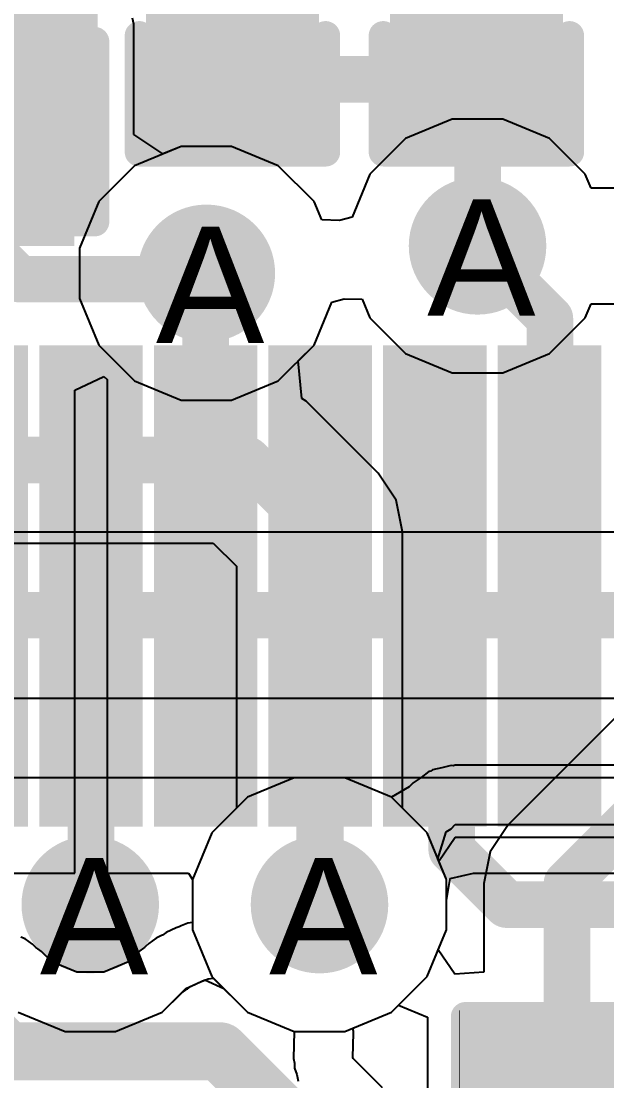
# Model space of a CAD drawing. Header units: inches. Extents: x 0 to 5271, y 0 to 5417.
# Drawn here: x 40.98 to 43.534, y 77.266 to 81.892 of the extents above; entities that cross this region are included whole.
import ezdxf

# ---------------------------------------------------------------- set-up
doc = ezdxf.new("R2010")
doc.units = ezdxf.units.IN
for name, color, linetype in [('Bottom Layer', 5, 'Continuous'), ('Bottom Overlay', 54, 'Continuous'), ('Bottom Paste', 16, 'Continuous'), ('Bottom Solder', 6, 'Continuous'), ('Drill Drawing', 1, 'Continuous'), ('L2_GND1', 16, 'Continuous'), ('L3_SIG1', 76, 'Continuous'), ('L4_PWR', 90, 'Continuous'), ('L5_GND2', 156, 'Continuous'), ('L6_SIG2', 130, 'Continuous'), ('L7_GND3', 216, 'Continuous'), ('Top Layer', 1, 'Continuous'), ('Top Overlay', 2, 'Continuous'), ('Top Paste', 8, 'Continuous'), ('Top Solder', 216, 'Continuous'), ('Via Holes', 16, 'Continuous')]:
    doc.layers.add(name, color=color, linetype=linetype)
doc.styles.add('Arial', font='', dxfattribs={"height": 0.2})
doc.styles.get('Arial').set_extended_font_data('Arial')

# ---------------------------------------------------------------- blocks, each defined once
blk = doc.blocks.new('C___0603_B_13')
at = {"layer": 'Bottom Layer'}
for points in [[(-1.143, -0.4445), (-1.143, 0.4445), (-0.381, 0.4445), (-0.381, -0.4445)], [(0.381, -0.4445), (0.381, 0.4445), (1.143, 0.4445), (1.143, -0.4445)]]:
    blk.add_hatch(color=5, dxfattribs=at).paths.add_polyline_path(points)
at = {"layer": 'Bottom Paste'}
for points in [[(-1.143, -0.4445), (-1.143, 0.4445), (-0.381, 0.4445), (-0.381, -0.4445)], [(0.381, -0.4445), (0.381, 0.4445), (1.143, 0.4445), (1.143, -0.4445)]]:
    blk.add_hatch(color=16, dxfattribs=at).paths.add_polyline_path(points)
at = {"layer": 'Bottom Solder'}
for points in [[(-1.203, -0.5045), (-1.203, 0.5045), (-0.321, 0.5045), (-0.321, -0.5045)], [(0.321, -0.5045), (0.321, 0.5045), (1.203, 0.5045), (1.203, -0.5045)]]:
    blk.add_hatch(color=6, dxfattribs=at).paths.add_polyline_path(points)
at = {"layer": 'Bottom Overlay'}
for points in [[(-1.2446, -0.5334, 0.127, 0.127, 0), (-1.2446, 0.5334, 0.127, 0.127, 0)], [(-0.4572, 0.5334, 0.127, 0.127, 0), (-1.2446, 0.5334, 0.127, 0.127, 0)], [(1.2446, 0.5334, 0.127, 0.127, 0), (0.4572, 0.5334, 0.127, 0.127, 0)], [(1.2446, -0.5334, 0.127, 0.127, 0), (1.2446, 0.5334, 0.127, 0.127, 0)], [(-0.4572, -0.5334, 0.127, 0.127, 0), (-1.2446, -0.5334, 0.127, 0.127, 0)], [(1.2446, -0.5334, 0.127, 0.127, 0), (0.4572, -0.5334, 0.127, 0.127, 0)]]:
    blk.add_lwpolyline(points, format="xyseb", dxfattribs=at)
for points in [[(-1.2764, 0.5334, 0.0635, 0.0635, 1), (-1.2128, 0.5334, 0.0635, 0.0635, 1)], [(-1.2764, 0.5334, 0.0635, 0.0635, 1), (-1.2128, 0.5334, 0.0635, 0.0635, 1)], [(-0.4889, 0.5334, 0.0635, 0.0635, 1), (-0.4254, 0.5334, 0.0635, 0.0635, 1)], [(0.4254, 0.5334, 0.0635, 0.0635, 1), (0.4889, 0.5334, 0.0635, 0.0635, 1)], [(1.2128, 0.5334, 0.0635, 0.0635, 1), (1.2764, 0.5334, 0.0635, 0.0635, 1)], [(1.2128, 0.5334, 0.0635, 0.0635, 1), (1.2764, 0.5334, 0.0635, 0.0635, 1)], [(-1.2764, -0.5334, 0.0635, 0.0635, 1), (-1.2128, -0.5334, 0.0635, 0.0635, 1)], [(-1.2764, -0.5334, 0.0635, 0.0635, 1), (-1.2128, -0.5334, 0.0635, 0.0635, 1)], [(-0.4889, -0.5334, 0.0635, 0.0635, 1), (-0.4254, -0.5334, 0.0635, 0.0635, 1)], [(0.4254, -0.5334, 0.0635, 0.0635, 1), (0.4889, -0.5334, 0.0635, 0.0635, 1)], [(1.2128, -0.5334, 0.0635, 0.0635, 1), (1.2764, -0.5334, 0.0635, 0.0635, 1)], [(1.2128, -0.5334, 0.0635, 0.0635, 1), (1.2764, -0.5334, 0.0635, 0.0635, 1)]]:
    blk.add_lwpolyline(points, format="xyseb", close=True, dxfattribs=at)
blk = doc.blocks.new('AS0B826_S78B_7H_23')
at = {"layer": 'Top Layer'}
for points in [[(-32.9253, 26.381), (-32.5753, 26.381), (-32.5753, 24.381), (-32.9253, 24.381)], [(-32.4252, 26.381), (-32.0752, 26.381), (-32.0752, 24.381), (-32.4252, 24.381)], [(-31.9253, 26.381), (-31.5753, 26.381), (-31.5753, 24.381), (-31.9253, 24.381)], [(-31.4252, 26.381), (-31.0752, 26.381), (-31.0752, 24.381), (-31.4252, 24.381)], [(-30.9253, 26.381), (-30.5753, 26.381), (-30.5753, 24.381), (-30.9253, 24.381)]]:
    blk.add_hatch(color=1, dxfattribs=at).paths.add_polyline_path(points)
at = {"layer": 'Top Paste'}
for points in [[(-32.9253, 26.381), (-32.5753, 26.381), (-32.5753, 24.381), (-32.9253, 24.381)], [(-32.4252, 26.381), (-32.0752, 26.381), (-32.0752, 24.381), (-32.4252, 24.381)], [(-31.9253, 26.381), (-31.5753, 26.381), (-31.5753, 24.381), (-31.9253, 24.381)], [(-31.4252, 26.381), (-31.0752, 26.381), (-31.0752, 24.381), (-31.4252, 24.381)], [(-30.9253, 26.381), (-30.5753, 26.381), (-30.5753, 24.381), (-30.9253, 24.381)]]:
    blk.add_hatch(color=8, dxfattribs=at).paths.add_polyline_path(points)
at = {"layer": 'Top Solder'}
for points in [[(-33.476, 26.4318), (-33.0244, 26.4318), (-33.0244, 24.3302), (-33.476, 24.3302)], [(-32.9761, 26.4318), (-32.5245, 26.4318), (-32.5245, 24.3302), (-32.9761, 24.3302)], [(-32.476, 26.4318), (-32.0244, 26.4318), (-32.0244, 24.3302), (-32.476, 24.3302)], [(-31.9761, 26.4318), (-31.5245, 26.4318), (-31.5245, 24.3302), (-31.9761, 24.3302)], [(-31.476, 26.4318), (-31.0244, 26.4318), (-31.0244, 24.3302), (-31.476, 24.3302)], [(-30.9761, 26.4318), (-30.5245, 26.4318), (-30.5245, 24.3302), (-30.9761, 24.3302)]]:
    blk.add_hatch(color=216, dxfattribs=at).paths.add_polyline_path(points)
blk = doc.blocks.new('C___0603_82')
at = {"layer": 'Top Layer'}
for points in [[(-0.381, 0.4445), (-0.381, -0.4445), (-1.143, -0.4445), (-1.143, 0.4445)], [(1.143, 0.4445), (1.143, -0.4445), (0.381, -0.4445), (0.381, 0.4445)]]:
    blk.add_hatch(color=1, dxfattribs=at).paths.add_polyline_path(points)
at = {"layer": 'Top Paste'}
for points in [[(-0.381, 0.4445), (-0.381, -0.4445), (-1.143, -0.4445), (-1.143, 0.4445)], [(1.143, 0.4445), (1.143, -0.4445), (0.381, -0.4445), (0.381, 0.4445)]]:
    blk.add_hatch(color=8, dxfattribs=at).paths.add_polyline_path(points)
at = {"layer": 'Top Solder'}
for points in [[(-0.321, 0.5045), (-0.321, -0.5045), (-1.203, -0.5045), (-1.203, 0.5045)], [(1.203, 0.5045), (1.203, -0.5045), (0.321, -0.5045), (0.321, 0.5045)]]:
    blk.add_hatch(color=216, dxfattribs=at).paths.add_polyline_path(points)
at = {"layer": 'Top Overlay'}
for points in [[(-1.2446, -0.5334, 0.127, 0.127, 0), (-1.2446, 0.5334, 0.127, 0.127, 0)], [(-0.4572, 0.5334, 0.127, 0.127, 0), (-1.2446, 0.5334, 0.127, 0.127, 0)], [(1.2446, 0.5334, 0.127, 0.127, 0), (0.4572, 0.5334, 0.127, 0.127, 0)], [(1.2446, -0.5334, 0.127, 0.127, 0), (1.2446, 0.5334, 0.127, 0.127, 0)], [(-0.4572, -0.5334, 0.127, 0.127, 0), (-1.2446, -0.5334, 0.127, 0.127, 0)], [(1.2446, -0.5334, 0.127, 0.127, 0), (0.4572, -0.5334, 0.127, 0.127, 0)]]:
    blk.add_lwpolyline(points, format="xyseb", dxfattribs=at)
for points in [[(-1.2764, 0.5334, 0.0635, 0.0635, 1), (-1.2129, 0.5334, 0.0635, 0.0635, 1)], [(-1.2764, 0.5334, 0.0635, 0.0635, 1), (-1.2129, 0.5334, 0.0635, 0.0635, 1)], [(-0.489, 0.5334, 0.0635, 0.0635, 1), (-0.4255, 0.5334, 0.0635, 0.0635, 1)], [(0.4254, 0.5334, 0.0635, 0.0635, 1), (0.4889, 0.5334, 0.0635, 0.0635, 1)], [(1.2128, 0.5334, 0.0635, 0.0635, 1), (1.2763, 0.5334, 0.0635, 0.0635, 1)], [(1.2128, 0.5334, 0.0635, 0.0635, 1), (1.2763, 0.5334, 0.0635, 0.0635, 1)], [(-1.2764, -0.5334, 0.0635, 0.0635, 1), (-1.2129, -0.5334, 0.0635, 0.0635, 1)], [(-1.2764, -0.5334, 0.0635, 0.0635, 1), (-1.2129, -0.5334, 0.0635, 0.0635, 1)], [(-0.489, -0.5334, 0.0635, 0.0635, 1), (-0.4255, -0.5334, 0.0635, 0.0635, 1)], [(0.4254, -0.5334, 0.0635, 0.0635, 1), (0.4889, -0.5334, 0.0635, 0.0635, 1)], [(1.2128, -0.5334, 0.0635, 0.0635, 1), (1.2763, -0.5334, 0.0635, 0.0635, 1)], [(1.2128, -0.5334, 0.0635, 0.0635, 1), (1.2763, -0.5334, 0.0635, 0.0635, 1)]]:
    blk.add_lwpolyline(points, format="xyseb", close=True, dxfattribs=at)
blk = doc.blocks.new('R___0402_B_389')
at = {"layer": 'Bottom Layer'}
for points in [[(-0.2413, 0.3175), (-0.2413, -0.3175), (-0.6985, -0.3175), (-0.6985, 0.3175)], [(0.6985, 0.3175), (0.6985, -0.3175), (0.2413, -0.3175), (0.2413, 0.3175)]]:
    blk.add_hatch(color=5, dxfattribs=at).paths.add_polyline_path(points)
at = {"layer": 'Bottom Paste'}
for points in [[(-0.2413, 0.3175), (-0.2413, -0.3175), (-0.6985, -0.3175), (-0.6985, 0.3175)], [(0.6985, 0.3175), (0.6985, -0.3175), (0.2413, -0.3175), (0.2413, 0.3175)]]:
    blk.add_hatch(color=16, dxfattribs=at).paths.add_polyline_path(points)
at = {"layer": 'Bottom Solder'}
for points in [[(-0.1863, 0.3725), (-0.1863, -0.3725), (-0.7535, -0.3725), (-0.7535, 0.3725)], [(0.7535, 0.3725), (0.7535, -0.3725), (0.1863, -0.3725), (0.1863, 0.3725)]]:
    blk.add_hatch(color=6, dxfattribs=at).paths.add_polyline_path(points)
at = {"layer": 'Bottom Overlay'}
for points in [[(-0.7874, 0.4064, 0.127, 0.127, 0), (-0.7874, -0.4064, 0.127, 0.127, 0)], [(-0.7874, 0.4064, 0.127, 0.127, 0), (0.7874, 0.4064, 0.127, 0.127, 0)], [(0.7874, 0.4064, 0.127, 0.127, 0), (0.7874, -0.4064, 0.127, 0.127, 0)], [(-0.8128, 0.4318, 0.00323, 0.00323, 0), (0.8128, 0.4318, 0.00323, 0.00323, 0)], [(-0.7874, -0.4064, 0.127, 0.127, 0), (0.7874, -0.4064, 0.127, 0.127, 0)]]:
    blk.add_lwpolyline(points, format="xyseb", dxfattribs=at)
for points in [[(-0.8191, 0.4064, 0.0635, 0.0635, 1), (-0.7556, 0.4064, 0.0635, 0.0635, 1)], [(-0.8191, 0.4064, 0.0635, 0.0635, 1), (-0.7556, 0.4064, 0.0635, 0.0635, 1)], [(0.7557, 0.4064, 0.0635, 0.0635, 1), (0.8192, 0.4064, 0.0635, 0.0635, 1)], [(0.7557, 0.4064, 0.0635, 0.0635, 1), (0.8192, 0.4064, 0.0635, 0.0635, 1)], [(-0.8136, 0.4318, 0.00161, 0.00161, 1), (-0.812, 0.4318, 0.00161, 0.00161, 1)], [(0.812, 0.4318, 0.00161, 0.00161, 1), (0.8136, 0.4318, 0.00161, 0.00161, 1)], [(-0.8191, -0.4064, 0.0635, 0.0635, 1), (-0.7556, -0.4064, 0.0635, 0.0635, 1)], [(-0.8191, -0.4064, 0.0635, 0.0635, 1), (-0.7556, -0.4064, 0.0635, 0.0635, 1)], [(0.7557, -0.4064, 0.0635, 0.0635, 1), (0.8192, -0.4064, 0.0635, 0.0635, 1)], [(0.7557, -0.4064, 0.0635, 0.0635, 1), (0.8192, -0.4064, 0.0635, 0.0635, 1)]]:
    blk.add_lwpolyline(points, format="xyseb", close=True, dxfattribs=at)
blk = doc.blocks.new('C___0402_B_402')
at = {"layer": 'Bottom Layer'}
for points in [[(-0.2413, 0.3175), (-0.2413, -0.3175), (-0.6985, -0.3175), (-0.6985, 0.3175)], [(0.6985, 0.3175), (0.6985, -0.3175), (0.2413, -0.3175), (0.2413, 0.3175)]]:
    blk.add_hatch(color=5, dxfattribs=at).paths.add_polyline_path(points)
at = {"layer": 'Bottom Paste'}
for points in [[(-0.2413, 0.3175), (-0.2413, -0.3175), (-0.6985, -0.3175), (-0.6985, 0.3175)], [(0.6985, 0.3175), (0.6985, -0.3175), (0.2413, -0.3175), (0.2413, 0.3175)]]:
    blk.add_hatch(color=16, dxfattribs=at).paths.add_polyline_path(points)
at = {"layer": 'Bottom Solder'}
for points in [[(-0.1813, 0.3775), (-0.1813, -0.3775), (-0.7585, -0.3775), (-0.7585, 0.3775)], [(0.7585, 0.3775), (0.7585, -0.3775), (0.1813, -0.3775), (0.1813, 0.3775)]]:
    blk.add_hatch(color=6, dxfattribs=at).paths.add_polyline_path(points)
at = {"layer": 'Bottom Overlay'}
for points in [[(-0.7874, -0.4064, 0.127, 0.127, 0), (-0.7874, 0.4064, 0.127, 0.127, 0)], [(-0.2794, 0.4064, 0.127, 0.127, 0), (-0.7874, 0.4064, 0.127, 0.127, 0)], [(0.7874, 0.4064, 0.127, 0.127, 0), (0.2794, 0.4064, 0.127, 0.127, 0)], [(0.7874, -0.4064, 0.127, 0.127, 0), (0.7874, 0.4064, 0.127, 0.127, 0)], [(-0.2794, -0.4064, 0.127, 0.127, 0), (-0.7874, -0.4064, 0.127, 0.127, 0)], [(0.7874, -0.4064, 0.127, 0.127, 0), (0.2794, -0.4064, 0.127, 0.127, 0)]]:
    blk.add_lwpolyline(points, format="xyseb", dxfattribs=at)
for points in [[(-0.8191, 0.4064, 0.0635, 0.0635, 1), (-0.7556, 0.4064, 0.0635, 0.0635, 1)], [(-0.8191, 0.4064, 0.0635, 0.0635, 1), (-0.7556, 0.4064, 0.0635, 0.0635, 1)], [(-0.3111, 0.4064, 0.0635, 0.0635, 1), (-0.2476, 0.4064, 0.0635, 0.0635, 1)], [(0.2477, 0.4064, 0.0635, 0.0635, 1), (0.3112, 0.4064, 0.0635, 0.0635, 1)], [(0.7557, 0.4064, 0.0635, 0.0635, 1), (0.8192, 0.4064, 0.0635, 0.0635, 1)], [(0.7557, 0.4064, 0.0635, 0.0635, 1), (0.8192, 0.4064, 0.0635, 0.0635, 1)], [(-0.8191, -0.4064, 0.0635, 0.0635, 1), (-0.7556, -0.4064, 0.0635, 0.0635, 1)], [(-0.8191, -0.4064, 0.0635, 0.0635, 1), (-0.7556, -0.4064, 0.0635, 0.0635, 1)], [(-0.3111, -0.4064, 0.0635, 0.0635, 1), (-0.2476, -0.4064, 0.0635, 0.0635, 1)], [(0.2477, -0.4064, 0.0635, 0.0635, 1), (0.3112, -0.4064, 0.0635, 0.0635, 1)], [(0.7557, -0.4064, 0.0635, 0.0635, 1), (0.8192, -0.4064, 0.0635, 0.0635, 1)], [(0.7557, -0.4064, 0.0635, 0.0635, 1), (0.8192, -0.4064, 0.0635, 0.0635, 1)]]:
    blk.add_lwpolyline(points, format="xyseb", close=True, dxfattribs=at)
blk = doc.blocks.new('C___0402_B_403')
at = {"layer": 'Bottom Layer'}
for points in [[(-0.2413, 0.3175), (-0.2413, -0.3175), (-0.6985, -0.3175), (-0.6985, 0.3175)], [(0.6985, 0.3175), (0.6985, -0.3175), (0.2413, -0.3175), (0.2413, 0.3175)]]:
    blk.add_hatch(color=5, dxfattribs=at).paths.add_polyline_path(points)
at = {"layer": 'Bottom Paste'}
for points in [[(-0.2413, 0.3175), (-0.2413, -0.3175), (-0.6985, -0.3175), (-0.6985, 0.3175)], [(0.6985, 0.3175), (0.6985, -0.3175), (0.2413, -0.3175), (0.2413, 0.3175)]]:
    blk.add_hatch(color=16, dxfattribs=at).paths.add_polyline_path(points)
at = {"layer": 'Bottom Solder'}
for points in [[(-0.1813, 0.3775), (-0.1813, -0.3775), (-0.7585, -0.3775), (-0.7585, 0.3775)], [(0.7585, 0.3775), (0.7585, -0.3775), (0.1813, -0.3775), (0.1813, 0.3775)]]:
    blk.add_hatch(color=6, dxfattribs=at).paths.add_polyline_path(points)
at = {"layer": 'Bottom Overlay'}
for points in [[(-0.7874, -0.4064, 0.127, 0.127, 0), (-0.7874, 0.4064, 0.127, 0.127, 0)], [(-0.2794, 0.4064, 0.127, 0.127, 0), (-0.7874, 0.4064, 0.127, 0.127, 0)], [(0.7874, 0.4064, 0.127, 0.127, 0), (0.2794, 0.4064, 0.127, 0.127, 0)], [(0.7874, -0.4064, 0.127, 0.127, 0), (0.7874, 0.4064, 0.127, 0.127, 0)], [(-0.2794, -0.4064, 0.127, 0.127, 0), (-0.7874, -0.4064, 0.127, 0.127, 0)], [(0.7874, -0.4064, 0.127, 0.127, 0), (0.2794, -0.4064, 0.127, 0.127, 0)]]:
    blk.add_lwpolyline(points, format="xyseb", dxfattribs=at)
for points in [[(-0.8191, 0.4064, 0.0635, 0.0635, 1), (-0.7556, 0.4064, 0.0635, 0.0635, 1)], [(-0.8191, 0.4064, 0.0635, 0.0635, 1), (-0.7556, 0.4064, 0.0635, 0.0635, 1)], [(-0.3111, 0.4064, 0.0635, 0.0635, 1), (-0.2477, 0.4064, 0.0635, 0.0635, 1)], [(0.2477, 0.4064, 0.0635, 0.0635, 1), (0.3111, 0.4064, 0.0635, 0.0635, 1)], [(0.7556, 0.4064, 0.0635, 0.0635, 1), (0.8191, 0.4064, 0.0635, 0.0635, 1)], [(0.7556, 0.4064, 0.0635, 0.0635, 1), (0.8191, 0.4064, 0.0635, 0.0635, 1)], [(-0.8191, -0.4064, 0.0635, 0.0635, 1), (-0.7556, -0.4064, 0.0635, 0.0635, 1)], [(-0.8191, -0.4064, 0.0635, 0.0635, 1), (-0.7556, -0.4064, 0.0635, 0.0635, 1)], [(-0.3111, -0.4064, 0.0635, 0.0635, 1), (-0.2477, -0.4064, 0.0635, 0.0635, 1)], [(0.2477, -0.4064, 0.0635, 0.0635, 1), (0.3111, -0.4064, 0.0635, 0.0635, 1)], [(0.7556, -0.4064, 0.0635, 0.0635, 1), (0.8191, -0.4064, 0.0635, 0.0635, 1)], [(0.7556, -0.4064, 0.0635, 0.0635, 1), (0.8191, -0.4064, 0.0635, 0.0635, 1)]]:
    blk.add_lwpolyline(points, format="xyseb", close=True, dxfattribs=at)

msp = doc.modelspace()

# ---------------------------------------------------------------- hatches: boundary and pattern name
at = {"layer": 'Bottom Layer'}
h = msp.add_hatch(color=5, dxfattribs=at)
edge = h.paths.add_edge_path()
edge.add_arc((42.9703, 80.9112), 0.3, 0, 360)
h = msp.add_hatch(color=5, dxfattribs=at)
edge = h.paths.add_edge_path()
edge.add_arc((41.7873, 80.7917), 0.3, 0, 360)
h = msp.add_hatch(color=5, dxfattribs=at)
edge = h.paths.add_edge_path()
edge.add_arc((41.2809, 78.0349), 0.3, 0, 360)
h = msp.add_hatch(color=5, dxfattribs=at)
edge = h.paths.add_edge_path()
edge.add_arc((42.2809, 78.0348), 0.3, 0, 360)
at = {"layer": 'L2_GND1'}
h = msp.add_hatch(color=16, dxfattribs=at)
edge = h.paths.add_edge_path()
edge.add_arc((42.9703, 80.9112), 0.3, 0, 360)
h = msp.add_hatch(color=16, dxfattribs=at)
edge = h.paths.add_edge_path()
edge.add_arc((41.7873, 80.7917), 0.3, 0, 360)
h = msp.add_hatch(color=16, dxfattribs=at)
edge = h.paths.add_edge_path()
edge.add_arc((41.2809, 78.0349), 0.3, 0, 360)
h = msp.add_hatch(color=16, dxfattribs=at)
edge = h.paths.add_edge_path()
edge.add_arc((42.2809, 78.0348), 0.3, 0, 360)
at = {"layer": 'L3_SIG1'}
h = msp.add_hatch(color=76, dxfattribs=at)
edge = h.paths.add_edge_path()
edge.add_arc((42.9703, 80.9112), 0.3, 0, 360)
h = msp.add_hatch(color=76, dxfattribs=at)
edge = h.paths.add_edge_path()
edge.add_arc((41.7873, 80.7917), 0.3, 0, 360)
h = msp.add_hatch(color=76, dxfattribs=at)
edge = h.paths.add_edge_path()
edge.add_arc((41.2809, 78.0349), 0.3, 0, 360)
h = msp.add_hatch(color=76, dxfattribs=at)
edge = h.paths.add_edge_path()
edge.add_arc((42.2809, 78.0348), 0.3, 0, 360)
at = {"layer": 'L4_PWR'}
h = msp.add_hatch(color=90, dxfattribs=at)
edge = h.paths.add_edge_path()
edge.add_arc((42.9703, 80.9112), 0.3, 0, 360)
h = msp.add_hatch(color=90, dxfattribs=at)
edge = h.paths.add_edge_path()
edge.add_arc((41.7873, 80.7917), 0.3, 0, 360)
h = msp.add_hatch(color=90, dxfattribs=at)
edge = h.paths.add_edge_path()
edge.add_arc((41.2809, 78.0349), 0.3, 0, 360)
h = msp.add_hatch(color=90, dxfattribs=at)
edge = h.paths.add_edge_path()
edge.add_arc((42.2809, 78.0348), 0.3, 0, 360)
at = {"layer": 'L5_GND2'}
h = msp.add_hatch(color=156, dxfattribs=at)
edge = h.paths.add_edge_path()
edge.add_arc((42.9703, 80.9112), 0.3, 0, 360)
h = msp.add_hatch(color=156, dxfattribs=at)
edge = h.paths.add_edge_path()
edge.add_arc((41.7873, 80.7917), 0.3, 0, 360)
h = msp.add_hatch(color=156, dxfattribs=at)
edge = h.paths.add_edge_path()
edge.add_arc((41.2809, 78.0349), 0.3, 0, 360)
h = msp.add_hatch(color=156, dxfattribs=at)
edge = h.paths.add_edge_path()
edge.add_arc((42.2809, 78.0348), 0.3, 0, 360)
at = {"layer": 'L6_SIG2'}
h = msp.add_hatch(color=130, dxfattribs=at)
edge = h.paths.add_edge_path()
edge.add_arc((42.9703, 80.9112), 0.3, 0, 360)
h = msp.add_hatch(color=130, dxfattribs=at)
edge = h.paths.add_edge_path()
edge.add_arc((41.7873, 80.7917), 0.3, 0, 360)
h = msp.add_hatch(color=130, dxfattribs=at)
edge = h.paths.add_edge_path()
edge.add_arc((41.2809, 78.0349), 0.3, 0, 360)
h = msp.add_hatch(color=130, dxfattribs=at)
edge = h.paths.add_edge_path()
edge.add_arc((42.2809, 78.0348), 0.3, 0, 360)
at = {"layer": 'L7_GND3'}
h = msp.add_hatch(color=216, dxfattribs=at)
edge = h.paths.add_edge_path()
edge.add_arc((42.9703, 80.9112), 0.3, 0, 360)
h = msp.add_hatch(color=216, dxfattribs=at)
edge = h.paths.add_edge_path()
edge.add_arc((41.7873, 80.7917), 0.3, 0, 360)
h = msp.add_hatch(color=216, dxfattribs=at)
edge = h.paths.add_edge_path()
edge.add_arc((41.2809, 78.0349), 0.3, 0, 360)
h = msp.add_hatch(color=216, dxfattribs=at)
edge = h.paths.add_edge_path()
edge.add_arc((42.2809, 78.0348), 0.3, 0, 360)
at = {"layer": 'Top Layer'}
msp.add_hatch(color=1, dxfattribs=at).paths.add_polyline_path([(39.2056, 80.9112), (41.2115, 80.9112), (41.2115, 81.88), (39.2056, 81.88)])
h = msp.add_hatch(color=1, dxfattribs=at)
edge = h.paths.add_edge_path()
edge.add_arc((42.9703, 80.9112), 0.3, 0, 360)
h = msp.add_hatch(color=1, dxfattribs=at)
edge = h.paths.add_edge_path()
edge.add_arc((41.7873, 80.7917), 0.3, 0, 360)
h = msp.add_hatch(color=1, dxfattribs=at)
edge = h.paths.add_edge_path()
edge.add_arc((41.2809, 78.0349), 0.3, 0, 360)
h = msp.add_hatch(color=1, dxfattribs=at)
edge = h.paths.add_edge_path()
edge.add_arc((42.2809, 78.0348), 0.3, 0, 360)
at = {"layer": 'Via Holes'}
h = msp.add_hatch(color=7, dxfattribs=at)
edge = h.paths.add_edge_path()
edge.add_arc((42.9703, 80.9112), 0.15, 0, 360)
h = msp.add_hatch(color=7, dxfattribs=at)
edge = h.paths.add_edge_path()
edge.add_arc((41.7873, 80.7917), 0.15, 0, 360)
h = msp.add_hatch(color=7, dxfattribs=at)
edge = h.paths.add_edge_path()
edge.add_arc((41.2809, 78.0349), 0.15, 0, 360)
h = msp.add_hatch(color=7, dxfattribs=at)
edge = h.paths.add_edge_path()
edge.add_arc((42.2809, 78.0348), 0.15, 0, 360)

# ---------------------------------------------------------------- linework, layer by layer
at = {"layer": 'Bottom Layer'}
for p, q in [((42.257, 80.4779), (42.3349, 80.6659)), ((42.3349, 80.6659), (42.3891, 80.6804)), ((42.3891, 80.6804), (42.4671, 80.6786)), ((42.4671, 80.6786), (42.5007, 80.5974)), ((43.44, 80.5974), (43.4654, 80.6587)), ((43.4654, 80.6587), (43.6028, 80.6587)), ((42.5007, 80.5974), (42.6565, 80.4416)), ((43.2842, 80.4416), (43.44, 80.5974)), ((42.1881, 80.4091), (42.257, 80.4779)), ((42.6565, 80.4416), (42.8601, 80.3572)), ((43.0805, 80.3572), (43.2842, 80.4416)), ((42.2042, 80.2456), (42.1881, 80.4091)), ((42.8601, 80.3572), (43.0805, 80.3572)), ((42.2232, 80.2329), (42.2042, 80.2456)), ((42.5373, 79.9188), (42.2232, 80.2329)), ((42.6159, 79.8012), (42.5373, 79.9188)), ((42.5373, 79.9188), (42.5373, 79.9188)), ((42.6435, 79.6624), (42.6159, 79.8012)), ((42.6435, 78.4557), (42.6435, 79.6624)), ((42.6435, 79.6624), (42.6435, 79.6624)), ((39.7068, 79.614), (41.8166, 79.614)), ((41.8166, 79.614), (41.9183, 79.5123)), ((41.9183, 79.5123), (41.9183, 78.4557)), ((43.6418, 78.9214), (43.1041, 78.3836)), ((41.9183, 78.4557), (41.8112, 78.3486)), ((42.7505, 78.3486), (42.6435, 78.4557)), ((43.1041, 78.3836), (43.0255, 78.266)), ((41.8112, 78.3486), (41.7269, 78.145)), ((42.8349, 78.145), (42.7505, 78.3486)), ((43.0255, 78.266), (42.9979, 78.1273)), ((41.7269, 78.145), (41.7269, 77.9246)), ((42.8349, 77.9246), (42.8349, 78.145)), ((42.9979, 78.1273), (42.9979, 78.1272)), ((42.9979, 78.1272), (42.9979, 77.7403)), ((41.7269, 77.9246), (41.8112, 77.721)), ((42.7991, 77.8383), (42.8349, 77.9246)), ((42.8709, 77.731), (42.7991, 77.8383)), ((42.9979, 77.7403), (42.8709, 77.731)), ((41.8112, 77.721), (41.9671, 77.5651)), ((42.5947, 77.5651), (42.6253, 77.5958)), ((42.6253, 77.5958), (42.7523, 77.5431)), ((41.9671, 77.5651), (42.1707, 77.4808)), ((42.3911, 77.4808), (42.5947, 77.5651)), ((42.7523, 77.5431), (42.7523, 76.7461)), ((42.1707, 77.4808), (42.3911, 77.4808))]:
    msp.add_line(p, q, dxfattribs=at)
for points in [[(41.9011, 81.6389, 0.2032, 0.2032, 0), (42.9653, 81.6389, 0.2032, 0.2032, 0)], [(42.9653, 81.6389, 0.2032, 0.2032, 0), (42.9703, 81.6338, 0.2032, 0.2032, 0)], [(42.9703, 80.9112, 0.2032, 0.2032, 0), (42.9703, 81.6338, 0.2032, 0.2032, 0)], [(40.7162, 81.0211, 0.2032, 0.2032, 0), (40.971, 80.7663, 0.2032, 0.2032, 0)], [(40.971, 80.7663, 0.2032, 0.2032, 0), (41.7873, 80.7663, 0.2032, 0.2032, 0)], [(39.5108, 79.9765, 0.2032, 0.2032, 0), (41.9668, 79.9765, 0.2032, 0.2032, 0)], [(41.9668, 79.9765, 0.2032, 0.2032, 0), (42.2809, 79.6624, 0.2032, 0.2032, 0)], [(42.2809, 78.0856, 0.2032, 0.2032, 0), (42.2809, 79.6624, 0.2032, 0.2032, 0)], [(43.3604, 78.1273, 0.2032, 0.2032, 0), (43.8982, 78.665, 0.2032, 0.2032, 0)], [(43.3604, 77.2653, 0.2032, 0.2032, 0), (43.3604, 78.1273, 0.2032, 0.2032, 0)], [(43.3238, 77.2287, 0.2032, 0.2032, 0), (43.3604, 77.2653, 0.2032, 0.2032, 0)]]:
    msp.add_lwpolyline(points, format="xyseb", dxfattribs=at)
for points in [[(41.8503, 81.6389, 0.1016, 0.1016, 1), (41.9519, 81.6389, 0.1016, 0.1016, 1)], [(42.9145, 81.6389, 0.1016, 0.1016, 1), (43.0161, 81.6389, 0.1016, 0.1016, 1)], [(42.9145, 81.6389, 0.1016, 0.1016, 1), (43.0161, 81.6389, 0.1016, 0.1016, 1)], [(42.9195, 81.6338, 0.1016, 0.1016, 1), (43.0211, 81.6338, 0.1016, 0.1016, 1)], [(42.9195, 81.6338, 0.1016, 0.1016, 1), (43.0211, 81.6338, 0.1016, 0.1016, 1)], [(42.9195, 80.9112, 0.1016, 0.1016, 1), (43.0211, 80.9112, 0.1016, 0.1016, 1)], [(40.9202, 80.7663, 0.1016, 0.1016, 1), (41.0218, 80.7663, 0.1016, 0.1016, 1)], [(40.9202, 80.7663, 0.1016, 0.1016, 1), (41.0218, 80.7663, 0.1016, 0.1016, 1)], [(41.7365, 80.7663, 0.1016, 0.1016, 1), (41.8381, 80.7663, 0.1016, 0.1016, 1)], [(41.916, 79.9765, 0.1016, 0.1016, 1), (42.0176, 79.9765, 0.1016, 0.1016, 1)], [(41.916, 79.9765, 0.1016, 0.1016, 1), (42.0176, 79.9765, 0.1016, 0.1016, 1)], [(42.2301, 79.6624, 0.1016, 0.1016, 1), (42.3317, 79.6624, 0.1016, 0.1016, 1)], [(42.2301, 79.6624, 0.1016, 0.1016, 1), (42.3317, 79.6624, 0.1016, 0.1016, 1)], [(43.3096, 78.1273, 0.1016, 0.1016, 1), (43.4112, 78.1273, 0.1016, 0.1016, 1)], [(43.3096, 78.1273, 0.1016, 0.1016, 1), (43.4112, 78.1273, 0.1016, 0.1016, 1)], [(42.2301, 78.0856, 0.1016, 0.1016, 1), (42.3317, 78.0856, 0.1016, 0.1016, 1)], [(43.3096, 77.2653, 0.1016, 0.1016, 1), (43.4112, 77.2653, 0.1016, 0.1016, 1)], [(43.3096, 77.2653, 0.1016, 0.1016, 1), (43.4112, 77.2653, 0.1016, 0.1016, 1)], [(43.273, 77.2287, 0.1016, 0.1016, 1), (43.3746, 77.2287, 0.1016, 0.1016, 1)]]:
    msp.add_lwpolyline(points, format="xyseb", close=True, dxfattribs=at)
at = {"layer": 'L2_GND1'}
for p, q in [((42.8601, 81.4652), (42.6565, 81.3809)), ((43.0805, 81.4652), (42.8601, 81.4652)), ((43.2842, 81.3809), (43.0805, 81.4652)), ((41.6771, 81.3457), (41.4735, 81.2614)), ((41.8975, 81.3457), (41.6771, 81.3457)), ((42.1011, 81.2614), (41.8975, 81.3457)), ((42.6565, 81.3809), (42.5007, 81.2251)), ((43.44, 81.2251), (43.2842, 81.3809)), ((41.4735, 81.2614), (41.3177, 81.1055)), ((42.257, 81.1055), (42.1011, 81.2614)), ((42.5007, 81.2251), (42.4228, 81.037)), ((43.4654, 81.1638), (43.44, 81.2251)), ((43.6028, 81.1638), (43.4654, 81.1638)), ((41.3177, 81.1055), (41.2333, 80.9019)), ((42.2906, 81.0244), (42.257, 81.1055)), ((42.3685, 81.0226), (42.2906, 81.0244)), ((42.4228, 81.037), (42.3685, 81.0226)), ((41.2333, 80.9019), (41.2333, 80.6815)), ((41.2333, 80.6815), (41.3177, 80.4779)), ((42.257, 80.4779), (42.3349, 80.6659)), ((42.3349, 80.6659), (42.3891, 80.6804)), ((42.3891, 80.6804), (42.4671, 80.6786)), ((42.4671, 80.6786), (42.5007, 80.5974)), ((43.44, 80.5974), (43.4654, 80.6587)), ((43.4654, 80.6587), (43.6028, 80.6587)), ((42.5007, 80.5974), (42.6565, 80.4416)), ((43.2842, 80.4416), (43.44, 80.5974)), ((41.3177, 80.4779), (41.4735, 80.3221)), ((42.1011, 80.3221), (42.257, 80.4779)), ((42.6565, 80.4416), (42.8601, 80.3572)), ((43.0805, 80.3572), (43.2842, 80.4416)), ((41.4735, 80.3221), (41.6771, 80.2377)), ((41.8975, 80.2377), (42.1011, 80.3221)), ((42.8601, 80.3572), (43.0805, 80.3572)), ((41.6771, 80.2377), (41.8975, 80.2377)), ((62.6618, 79.6614), (32.1034, 79.6614)), ((31.9532, 78.9362), (62.5116, 78.9362)), ((42.1707, 78.5888), (41.9671, 78.5045)), ((42.3911, 78.5888), (42.1707, 78.5888)), ((42.5947, 78.5045), (42.3911, 78.5888)), ((41.9671, 78.5045), (41.8112, 78.3486)), ((42.7505, 78.3486), (42.5947, 78.5045)), ((41.8112, 78.3486), (41.7269, 78.145)), ((42.8349, 78.145), (42.7505, 78.3486)), ((41.7269, 78.145), (41.7269, 77.9246)), ((42.8349, 77.9246), (42.8349, 78.145)), ((41.7269, 77.9246), (41.8112, 77.721)), ((42.7505, 77.721), (42.8349, 77.9246)), ((41.8112, 77.721), (41.9671, 77.5651)), ((42.5947, 77.5651), (42.7505, 77.721)), ((41.9671, 77.5651), (42.1707, 77.4808)), ((42.3911, 77.4808), (42.5947, 77.5651)), ((42.1707, 77.4808), (42.3911, 77.4808))]:
    msp.add_line(p, q, dxfattribs=at)
msp.add_lwpolyline([(31.9532, 79.2988, 0.2032, 0.2032, 0), (62.6618, 79.2988, 0.2032, 0.2032, 0)], format="xyseb", dxfattribs=at)
at = {"layer": 'L3_SIG1'}
for p, q in [((42.8601, 81.4652), (42.6565, 81.3809)), ((43.0805, 81.4652), (42.8601, 81.4652)), ((43.2842, 81.3809), (43.0805, 81.4652)), ((41.6771, 81.3457), (41.4735, 81.2614)), ((41.8975, 81.3457), (41.6771, 81.3457)), ((42.1011, 81.2614), (41.8975, 81.3457)), ((42.6565, 81.3809), (42.5007, 81.2251)), ((43.44, 81.2251), (43.2842, 81.3809)), ((41.4735, 81.2614), (41.3177, 81.1055)), ((42.257, 81.1055), (42.1011, 81.2614)), ((42.5007, 81.2251), (42.4228, 81.037)), ((43.4654, 81.1638), (43.44, 81.2251)), ((43.6028, 81.1638), (43.4654, 81.1638)), ((41.3177, 81.1055), (41.2333, 80.9019)), ((42.2906, 81.0244), (42.257, 81.1055)), ((42.3685, 81.0226), (42.2906, 81.0244)), ((42.4228, 81.037), (42.3685, 81.0226)), ((41.2333, 80.9019), (41.2333, 80.6815)), ((41.2333, 80.6815), (41.3177, 80.4779)), ((42.257, 80.4779), (42.3349, 80.6659)), ((42.3349, 80.6659), (42.3891, 80.6804)), ((42.3891, 80.6804), (42.4671, 80.6786)), ((42.4671, 80.6786), (42.5007, 80.5974)), ((43.44, 80.5974), (43.4654, 80.6587)), ((43.4654, 80.6587), (43.6028, 80.6587)), ((42.5007, 80.5974), (42.6565, 80.4416)), ((43.2842, 80.4416), (43.44, 80.5974)), ((41.3177, 80.4779), (41.4735, 80.3221)), ((42.1011, 80.3221), (42.257, 80.4779)), ((42.6565, 80.4416), (42.8601, 80.3572)), ((43.0805, 80.3572), (43.2842, 80.4416)), ((41.4735, 80.3221), (41.6771, 80.2377)), ((41.8975, 80.2377), (42.1011, 80.3221)), ((42.8601, 80.3572), (43.0805, 80.3572)), ((41.6771, 80.2377), (41.8975, 80.2377)), ((42.7574, 78.616), (42.7246, 78.5906)), ((42.7663, 78.6185), (42.7574, 78.616)), ((42.7741, 78.6237), (42.7663, 78.6185)), ((42.8148, 78.6318), (42.7741, 78.6237)), ((42.7741, 78.6237), (42.7741, 78.6237)), ((42.7741, 78.6237), (42.7741, 78.6237)), ((42.8548, 78.6427), (42.8148, 78.6318)), ((42.8641, 78.6416), (42.8548, 78.6427)), ((42.8732, 78.6434), (42.8641, 78.6416)), ((43.6886, 78.6434), (42.8732, 78.6434)), ((42.1707, 78.5888), (41.9671, 78.5045)), ((42.3911, 78.5888), (42.1707, 78.5888)), ((42.5947, 78.5045), (42.3911, 78.5888)), ((42.6901, 78.5675), (42.672, 78.5495)), ((42.7246, 78.5906), (42.6901, 78.5675)), ((42.672, 78.5495), (42.5947, 78.5045)), ((41.9671, 78.5045), (41.8112, 78.3486)), ((42.8551, 78.3664), (42.8732, 78.3844)), ((42.8732, 78.3844), (42.8732, 78.3844)), ((42.8732, 78.3844), (43.6886, 78.3844)), ((41.8112, 78.3486), (41.7269, 78.145)), ((42.7978, 78.2346), (42.8339, 78.3522)), ((42.8339, 78.3522), (42.8551, 78.3664)), ((42.8349, 78.145), (42.7978, 78.2346)), ((41.7269, 78.145), (41.7269, 77.9567)), ((42.8349, 77.9246), (42.8349, 78.145)), ((41.612, 77.914), (41.5961, 77.9024)), ((41.6556, 77.9342), (41.612, 77.914)), ((41.6687, 77.9374), (41.6556, 77.9342)), ((41.6777, 77.9429), (41.6687, 77.9374)), ((41.7068, 77.9535), (41.6777, 77.9429)), ((41.7266, 77.9566), (41.7068, 77.9535)), ((41.7269, 77.9567), (41.7266, 77.9566)), ((42.7505, 77.721), (42.8349, 77.9246)), ((40.9967, 77.8852), (40.9785, 77.8936)), ((41.0126, 77.8735), (40.9967, 77.8852)), ((41.0289, 77.8626), (41.0126, 77.8735)), ((41.0126, 77.8735), (41.0126, 77.8735)), ((41.5524, 77.8766), (41.536, 77.8657)), ((41.5682, 77.8882), (41.5524, 77.8766)), ((41.5864, 77.8966), (41.5682, 77.8882)), ((41.5911, 77.9001), (41.5864, 77.8966)), ((41.5961, 77.9024), (41.5911, 77.9001)), ((41.0431, 77.8484), (41.0289, 77.8626)), ((41.0479, 77.8452), (41.0431, 77.8484)), ((41.0518, 77.8413), (41.0479, 77.8452)), ((41.0682, 77.8304), (41.0518, 77.8413)), ((41.1138, 77.7847), (41.0682, 77.8304)), ((41.4968, 77.8334), (41.4481, 77.7847)), ((41.5131, 77.8444), (41.4968, 77.8334)), ((41.5171, 77.8483), (41.5131, 77.8444)), ((41.5219, 77.8515), (41.5171, 77.8483)), ((41.536, 77.8657), (41.5219, 77.8515)), ((41.2223, 77.7398), (41.1138, 77.7847)), ((41.4481, 77.7847), (41.3396, 77.7398)), ((41.3396, 77.7398), (41.2223, 77.7398)), ((41.7211, 77.6791), (41.7647, 77.6994)), ((41.7647, 77.6994), (41.7665, 77.6996)), ((41.7665, 77.6996), (41.7956, 77.7103)), ((41.7956, 77.7103), (41.8176, 77.7146)), ((41.8176, 77.7146), (41.9671, 77.5651)), ((42.5947, 77.5651), (42.7505, 77.721)), ((41.5948, 77.5652), (41.6799, 77.6503)), ((41.6799, 77.6503), (41.6963, 77.6613)), ((41.6963, 77.6613), (41.7002, 77.6652)), ((41.7002, 77.6652), (41.7052, 77.6675)), ((41.7052, 77.6675), (41.7211, 77.6791)), ((40.9671, 77.5652), (41.1707, 77.4809)), ((41.3911, 77.4809), (41.5948, 77.5652)), ((41.9671, 77.5651), (42.1707, 77.4808)), ((42.3911, 77.4808), (42.5947, 77.5651)), ((41.1707, 77.4809), (41.3911, 77.4809)), ((42.1707, 77.4808), (42.3911, 77.4808))]:
    msp.add_line(p, q, dxfattribs=at)
at = {"layer": 'L4_PWR'}
for p, q in [((42.8601, 81.4652), (42.6565, 81.3809)), ((43.0805, 81.4652), (42.8601, 81.4652)), ((43.2842, 81.3809), (43.0805, 81.4652)), ((41.6771, 81.3457), (41.4735, 81.2614)), ((41.8975, 81.3457), (41.6771, 81.3457)), ((42.1011, 81.2614), (41.8975, 81.3457)), ((42.6565, 81.3809), (42.5007, 81.2251)), ((43.44, 81.2251), (43.2842, 81.3809)), ((41.4735, 81.2614), (41.3177, 81.1055)), ((42.257, 81.1055), (42.1011, 81.2614)), ((42.5007, 81.2251), (42.4228, 81.037)), ((43.4654, 81.1638), (43.44, 81.2251)), ((43.6028, 81.1638), (43.4654, 81.1638)), ((41.3177, 81.1055), (41.2333, 80.9019)), ((42.2906, 81.0244), (42.257, 81.1055)), ((42.3685, 81.0226), (42.2906, 81.0244)), ((42.4228, 81.037), (42.3685, 81.0226)), ((41.2333, 80.9019), (41.2333, 80.6815)), ((41.2333, 80.6815), (41.3177, 80.4779)), ((42.257, 80.4779), (42.3349, 80.6659)), ((42.3349, 80.6659), (42.3891, 80.6804)), ((42.3891, 80.6804), (42.4671, 80.6786)), ((42.4671, 80.6786), (42.5007, 80.5974)), ((43.44, 80.5974), (43.4654, 80.6587)), ((43.4654, 80.6587), (43.6028, 80.6587)), ((42.5007, 80.5974), (42.6565, 80.4416)), ((43.2842, 80.4416), (43.44, 80.5974)), ((41.3177, 80.4779), (41.4735, 80.3221)), ((42.1011, 80.3221), (42.257, 80.4779)), ((42.6565, 80.4416), (42.8601, 80.3572)), ((43.0805, 80.3572), (43.2842, 80.4416)), ((41.4735, 80.3221), (41.6771, 80.2377)), ((41.8975, 80.2377), (42.1011, 80.3221)), ((42.8601, 80.3572), (43.0805, 80.3572)), ((41.6771, 80.2377), (41.8975, 80.2377)), ((44.3911, 78.5888), (39.7295, 78.5888)), ((42.802, 78.2243), (42.8726, 78.3299)), ((42.8726, 78.3299), (43.6892, 78.3299)), ((42.8349, 78.145), (42.802, 78.2243)), ((42.8349, 77.9246), (42.8349, 78.145)), ((42.7505, 77.721), (42.8349, 77.9246)), ((41.6979, 77.6684), (41.7809, 77.7069)), ((41.7809, 77.7069), (41.8639, 77.6684)), ((42.5947, 77.5651), (42.7505, 77.721)), ((41.5948, 77.5652), (41.6979, 77.6684)), ((41.8639, 77.6684), (41.9671, 77.5651)), ((40.9671, 77.5652), (41.1707, 77.4809)), ((41.3911, 77.4809), (41.5948, 77.5652)), ((41.9671, 77.5651), (42.1707, 77.4808)), ((42.4267, 77.4956), (42.5947, 77.5651)), ((41.1707, 77.4809), (41.3911, 77.4809)), ((42.1707, 77.4808), (42.1679, 77.3635)), ((42.4297, 77.4808), (42.4267, 77.4956)), ((42.427, 77.367), (42.4296, 77.4746)), ((42.429, 77.4777), (42.4297, 77.4808)), ((42.4296, 77.4746), (42.429, 77.4777)), ((42.1679, 77.3635), (42.1721, 77.3422)), ((42.4275, 77.3638), (42.427, 77.367)), ((42.4428, 77.3486), (42.4275, 77.3638)), ((42.1721, 77.3422), (42.1715, 77.3205)), ((42.1715, 77.3205), (42.1819, 77.2931)), ((42.4449, 77.3454), (42.4428, 77.3486)), ((42.5556, 77.2347), (42.4449, 77.3454)), ((42.1819, 77.2931), (42.1876, 77.2644))]:
    msp.add_line(p, q, dxfattribs=at)
for points in [[(40.284, 78.0317, 0.254, 0.254, 0), (40.9216, 77.3942, 0.254, 0.254, 0)], [(40.9216, 77.3942, 0.254, 0.254, 0), (41.8468, 77.3942, 0.254, 0.254, 0)], [(41.8468, 77.3942, 0.254, 0.254, 0), (42.2809, 76.96, 0.254, 0.254, 0)]]:
    msp.add_lwpolyline(points, format="xyseb", dxfattribs=at)
for points in [[(40.8581, 77.3942, 0.127, 0.127, 1), (40.9851, 77.3942, 0.127, 0.127, 1)], [(40.8581, 77.3942, 0.127, 0.127, 1), (40.9851, 77.3942, 0.127, 0.127, 1)], [(41.7833, 77.3942, 0.127, 0.127, 1), (41.9103, 77.3942, 0.127, 0.127, 1)], [(41.7833, 77.3942, 0.127, 0.127, 1), (41.9103, 77.3942, 0.127, 0.127, 1)]]:
    msp.add_lwpolyline(points, format="xyseb", close=True, dxfattribs=at)
at = {"layer": 'L5_GND2'}
for p, q in [((42.8601, 81.4652), (42.6565, 81.3809)), ((43.0805, 81.4652), (42.8601, 81.4652)), ((43.2842, 81.3809), (43.0805, 81.4652)), ((41.6771, 81.3457), (41.4735, 81.2614)), ((41.8975, 81.3457), (41.6771, 81.3457)), ((42.1011, 81.2614), (41.8975, 81.3457)), ((42.6565, 81.3809), (42.5007, 81.2251)), ((43.44, 81.2251), (43.2842, 81.3809)), ((41.4735, 81.2614), (41.3177, 81.1055)), ((42.257, 81.1055), (42.1011, 81.2614)), ((42.5007, 81.2251), (42.4228, 81.037)), ((43.4654, 81.1638), (43.44, 81.2251)), ((43.6028, 81.1638), (43.4654, 81.1638)), ((41.3177, 81.1055), (41.2333, 80.9019)), ((42.2906, 81.0244), (42.257, 81.1055)), ((42.3685, 81.0226), (42.2906, 81.0244)), ((42.4228, 81.037), (42.3685, 81.0226)), ((41.2333, 80.9019), (41.2333, 80.6815)), ((41.2333, 80.6815), (41.3177, 80.4779)), ((42.257, 80.4779), (42.3349, 80.6659)), ((42.3349, 80.6659), (42.3891, 80.6804)), ((42.3891, 80.6804), (42.4671, 80.6786)), ((42.4671, 80.6786), (42.5007, 80.5974)), ((43.44, 80.5974), (43.4654, 80.6587)), ((43.4654, 80.6587), (43.6028, 80.6587)), ((42.5007, 80.5974), (42.6565, 80.4416)), ((43.2842, 80.4416), (43.44, 80.5974)), ((41.3177, 80.4779), (41.4735, 80.3221)), ((42.1011, 80.3221), (42.257, 80.4779)), ((42.6565, 80.4416), (42.8601, 80.3572)), ((43.0805, 80.3572), (43.2842, 80.4416)), ((41.4735, 80.3221), (41.6771, 80.2377)), ((41.8975, 80.2377), (42.1011, 80.3221)), ((42.8601, 80.3572), (43.0805, 80.3572)), ((41.6771, 80.2377), (41.8975, 80.2377)), ((42.1707, 78.5888), (41.9671, 78.5045)), ((42.3911, 78.5888), (42.1707, 78.5888)), ((42.5947, 78.5045), (42.3911, 78.5888)), ((41.9671, 78.5045), (41.8112, 78.3486)), ((42.7505, 78.3486), (42.5947, 78.5045)), ((41.8112, 78.3486), (41.7269, 78.145)), ((42.8349, 78.145), (42.7505, 78.3486)), ((41.7269, 78.145), (41.7269, 77.9246)), ((42.8349, 77.9246), (42.8349, 78.145)), ((41.7269, 77.9246), (41.8112, 77.721)), ((42.7505, 77.721), (42.8349, 77.9246)), ((41.8112, 77.721), (41.9671, 77.5651)), ((42.5947, 77.5651), (42.7505, 77.721)), ((41.9671, 77.5651), (42.1707, 77.4808)), ((42.3911, 77.4808), (42.5947, 77.5651)), ((42.1707, 77.4808), (42.3911, 77.4808))]:
    msp.add_line(p, q, dxfattribs=at)
at = {"layer": 'L6_SIG2'}
for p, q in [((42.8601, 81.4652), (42.6565, 81.3809)), ((43.0805, 81.4652), (42.8601, 81.4652)), ((43.2842, 81.3809), (43.0805, 81.4652)), ((41.6771, 81.3457), (41.4735, 81.2614)), ((41.8975, 81.3457), (41.6771, 81.3457)), ((42.1011, 81.2614), (41.8975, 81.3457)), ((42.6565, 81.3809), (42.5007, 81.2251)), ((43.44, 81.2251), (43.2842, 81.3809)), ((41.4735, 81.2614), (41.3177, 81.1055)), ((42.257, 81.1055), (42.1011, 81.2614)), ((42.5007, 81.2251), (42.4228, 81.037)), ((43.4654, 81.1638), (43.44, 81.2251)), ((43.6028, 81.1638), (43.4654, 81.1638)), ((41.3177, 81.1055), (41.2333, 80.9019)), ((42.2906, 81.0244), (42.257, 81.1055)), ((42.3685, 81.0226), (42.2906, 81.0244)), ((42.4228, 81.037), (42.3685, 81.0226)), ((41.2333, 80.9019), (41.2333, 80.6815)), ((41.2333, 80.6815), (41.3177, 80.4779)), ((42.257, 80.4779), (42.3349, 80.6659)), ((42.3349, 80.6659), (42.3891, 80.6804)), ((42.3891, 80.6804), (42.4671, 80.6786)), ((42.4671, 80.6786), (42.5007, 80.5974)), ((43.44, 80.5974), (43.4654, 80.6587)), ((43.4654, 80.6587), (43.6028, 80.6587)), ((42.5007, 80.5974), (42.6565, 80.4416)), ((43.2842, 80.4416), (43.44, 80.5974)), ((41.3177, 80.4779), (41.4735, 80.3221)), ((42.1011, 80.3221), (42.257, 80.4779)), ((42.6565, 80.4416), (42.8601, 80.3572)), ((43.0805, 80.3572), (43.2842, 80.4416)), ((41.4735, 80.3221), (41.6771, 80.2377)), ((41.8975, 80.2377), (42.1011, 80.3221)), ((42.8601, 80.3572), (43.0805, 80.3572)), ((41.6771, 80.2377), (41.8975, 80.2377)), ((42.1707, 78.5888), (41.9671, 78.5045)), ((42.3911, 78.5888), (42.1707, 78.5888)), ((42.5947, 78.5045), (42.3911, 78.5888)), ((41.9671, 78.5045), (41.8112, 78.3486)), ((42.7505, 78.3486), (42.5947, 78.5045)), ((41.8112, 78.3486), (41.7269, 78.145)), ((42.8349, 78.145), (42.7505, 78.3486)), ((41.7269, 78.145), (41.7269, 77.9246)), ((42.8349, 77.9246), (42.8349, 78.145)), ((41.7269, 77.9246), (41.8112, 77.721)), ((42.7505, 77.721), (42.8349, 77.9246)), ((41.8112, 77.721), (41.9671, 77.5651)), ((42.5947, 77.5651), (42.7505, 77.721)), ((41.9671, 77.5651), (42.1707, 77.4808)), ((42.3911, 77.4808), (42.5947, 77.5651)), ((42.1707, 77.4808), (42.3911, 77.4808))]:
    msp.add_line(p, q, dxfattribs=at)
at = {"layer": 'L7_GND3'}
for p, q in [((42.8601, 81.4652), (42.6565, 81.3809)), ((43.0805, 81.4652), (42.8601, 81.4652)), ((43.2842, 81.3809), (43.0805, 81.4652)), ((41.6771, 81.3457), (41.4735, 81.2614)), ((41.8975, 81.3457), (41.6771, 81.3457)), ((42.1011, 81.2614), (41.8975, 81.3457)), ((42.6565, 81.3809), (42.5007, 81.2251)), ((43.44, 81.2251), (43.2842, 81.3809)), ((41.4735, 81.2614), (41.3177, 81.1055)), ((42.257, 81.1055), (42.1011, 81.2614)), ((42.5007, 81.2251), (42.4228, 81.037)), ((43.4654, 81.1638), (43.44, 81.2251)), ((43.6028, 81.1638), (43.4654, 81.1638)), ((41.3177, 81.1055), (41.2333, 80.9019)), ((42.2906, 81.0244), (42.257, 81.1055)), ((42.3685, 81.0226), (42.2906, 81.0244)), ((42.4228, 81.037), (42.3685, 81.0226)), ((41.2333, 80.9019), (41.2333, 80.6815)), ((41.2333, 80.6815), (41.3177, 80.4779)), ((42.257, 80.4779), (42.3349, 80.6659)), ((42.3349, 80.6659), (42.3891, 80.6804)), ((42.3891, 80.6804), (42.4671, 80.6786)), ((42.4671, 80.6786), (42.5007, 80.5974)), ((43.44, 80.5974), (43.4654, 80.6587)), ((43.4654, 80.6587), (43.6028, 80.6587)), ((42.5007, 80.5974), (42.6565, 80.4416)), ((43.2842, 80.4416), (43.44, 80.5974)), ((41.3177, 80.4779), (41.4735, 80.3221)), ((42.1011, 80.3221), (42.257, 80.4779)), ((42.6565, 80.4416), (42.8601, 80.3572)), ((43.0805, 80.3572), (43.2842, 80.4416)), ((41.4735, 80.3221), (41.6771, 80.2377)), ((41.8975, 80.2377), (42.1011, 80.3221)), ((42.8601, 80.3572), (43.0805, 80.3572)), ((41.6771, 80.2377), (41.8975, 80.2377)), ((42.1707, 78.5888), (41.9671, 78.5045)), ((42.3911, 78.5888), (42.1707, 78.5888)), ((42.5947, 78.5045), (42.3911, 78.5888)), ((41.9671, 78.5045), (41.8112, 78.3486)), ((42.7505, 78.3486), (42.5947, 78.5045)), ((41.8112, 78.3486), (41.7269, 78.145)), ((42.8349, 78.145), (42.7505, 78.3486)), ((41.7269, 78.145), (41.7269, 77.9246)), ((42.8349, 77.9246), (42.8349, 78.145)), ((41.7269, 77.9246), (41.8112, 77.721)), ((42.7505, 77.721), (42.8349, 77.9246)), ((41.8112, 77.721), (41.9671, 77.5651)), ((42.5947, 77.5651), (42.7505, 77.721)), ((41.9671, 77.5651), (42.1707, 77.4808)), ((42.3911, 77.4808), (42.5947, 77.5651)), ((42.1707, 77.4808), (42.3911, 77.4808))]:
    msp.add_line(p, q, dxfattribs=at)
at = {"layer": 'Top Layer'}
for p, q in [((41.4705, 81.88), (41.4655, 81.905)), ((41.4705, 81.3976), (41.4705, 81.88)), ((42.8601, 81.4652), (42.6565, 81.3809)), ((43.0805, 81.4652), (42.8601, 81.4652)), ((43.2842, 81.3809), (43.0805, 81.4652)), ((41.5975, 81.3127), (41.4705, 81.3976)), ((41.6771, 81.3457), (41.5975, 81.3127)), ((41.8975, 81.3457), (41.6771, 81.3457)), ((42.1011, 81.2614), (41.8975, 81.3457)), ((42.6565, 81.3809), (42.5007, 81.2251)), ((43.44, 81.2251), (43.2842, 81.3809)), ((42.257, 81.1055), (42.1011, 81.2614)), ((42.5007, 81.2251), (42.4228, 81.037)), ((43.4654, 81.1638), (43.44, 81.2251)), ((43.6028, 81.1638), (43.4654, 81.1638)), ((42.2906, 81.0244), (42.257, 81.1055)), ((42.3685, 81.0226), (42.2906, 81.0244)), ((42.4228, 81.037), (42.3685, 81.0226)), ((41.2132, 80.2811), (41.3402, 80.3407)), ((41.3402, 80.3407), (41.3552, 80.3282)), ((41.3552, 80.3282), (41.3552, 78.172)), ((41.2132, 78.172), (41.2132, 80.2811)), ((40.8581, 78.172), (41.2132, 78.172)), ((41.3552, 78.172), (41.7089, 78.172)), ((41.7089, 78.172), (41.7269, 78.145)), ((41.7269, 78.145), (41.7269, 77.9246)), ((42.8349, 78.0533), (42.8511, 78.1487)), ((42.8511, 78.1487), (42.9522, 78.172)), ((42.9522, 78.172), (44.2132, 78.172)), ((42.8349, 77.9246), (42.8349, 78.0533)), ((41.7269, 77.9246), (41.8112, 77.721)), ((42.7505, 77.721), (42.8349, 77.9246)), ((41.8112, 77.721), (41.9671, 77.5651)), ((42.5947, 77.5651), (42.7505, 77.721)), ((41.9671, 77.5651), (42.1707, 77.4808)), ((42.3911, 77.4808), (42.5947, 77.5651)), ((42.1707, 77.4808), (42.3911, 77.4808))]:
    msp.add_line(p, q, dxfattribs=at)
for points in [[(42.9449, 80.9095, 0.2032, 0.2032, 0), (42.9449, 80.9112, 0.2032, 0.2032, 0)], [(42.9703, 80.9095, 0.2032, 0.2032, 0), (43.286, 80.5938, 0.2032, 0.2032, 0)], [(41.7842, 79.426, 0.2032, 0.2032, 0), (41.7842, 80.7569, 0.2032, 0.2032, 0)], [(43.286, 79.4494, 0.2032, 0.2032, 0), (43.286, 80.5938, 0.2032, 0.2032, 0)], [(43.2606, 79.4494, 0.2032, 0.2032, 0), (43.284, 79.426, 0.2032, 0.2032, 0)], [(41.284, 78.095, 0.2032, 0.2032, 0), (41.284, 79.426, 0.2032, 0.2032, 0)], [(42.284, 78.095, 0.2032, 0.2032, 0), (42.284, 79.426, 0.2032, 0.2032, 0)], [(42.7842, 79.426, 0.2032, 0.2032, 0), (42.8576, 79.3526, 0.2032, 0.2032, 0)], [(42.8576, 78.2751, 0.2032, 0.2032, 0), (42.8576, 79.3526, 0.2032, 0.2032, 0)], [(42.8576, 78.2751, 0.2032, 0.2032, 0), (43.0978, 78.0349, 0.2032, 0.2032, 0)], [(43.0978, 78.0349, 0.2032, 0.2032, 0), (44.2809, 78.0349, 0.2032, 0.2032, 0)]]:
    msp.add_lwpolyline(points, format="xyseb", dxfattribs=at)
for points in [[(42.8941, 80.9112, 0.1016, 0.1016, 1), (42.9957, 80.9112, 0.1016, 0.1016, 1)], [(42.8941, 80.9095, 0.1016, 0.1016, 1), (42.9957, 80.9095, 0.1016, 0.1016, 1)], [(42.9195, 80.9095, 0.1016, 0.1016, 1), (43.0211, 80.9095, 0.1016, 0.1016, 1)], [(41.7334, 80.7569, 0.1016, 0.1016, 1), (41.835, 80.7569, 0.1016, 0.1016, 1)], [(43.2352, 80.5938, 0.1016, 0.1016, 1), (43.3368, 80.5938, 0.1016, 0.1016, 1)], [(43.2352, 80.5938, 0.1016, 0.1016, 1), (43.3368, 80.5938, 0.1016, 0.1016, 1)], [(43.2098, 79.4494, 0.1016, 0.1016, 1), (43.3114, 79.4494, 0.1016, 0.1016, 1)], [(43.2352, 79.4494, 0.1016, 0.1016, 1), (43.3368, 79.4494, 0.1016, 0.1016, 1)], [(41.2332, 79.426, 0.1016, 0.1016, 1), (41.3348, 79.426, 0.1016, 0.1016, 1)], [(41.7334, 79.426, 0.1016, 0.1016, 1), (41.835, 79.426, 0.1016, 0.1016, 1)], [(42.2332, 79.426, 0.1016, 0.1016, 1), (42.3348, 79.426, 0.1016, 0.1016, 1)], [(42.7334, 79.426, 0.1016, 0.1016, 1), (42.835, 79.426, 0.1016, 0.1016, 1)], [(43.2332, 79.426, 0.1016, 0.1016, 1), (43.3348, 79.426, 0.1016, 0.1016, 1)], [(42.8068, 79.3526, 0.1016, 0.1016, 1), (42.9084, 79.3526, 0.1016, 0.1016, 1)], [(42.8068, 79.3526, 0.1016, 0.1016, 1), (42.9084, 79.3526, 0.1016, 0.1016, 1)], [(42.8068, 78.2751, 0.1016, 0.1016, 1), (42.9084, 78.2751, 0.1016, 0.1016, 1)], [(42.8068, 78.2751, 0.1016, 0.1016, 1), (42.9084, 78.2751, 0.1016, 0.1016, 1)], [(41.2332, 78.095, 0.1016, 0.1016, 1), (41.3348, 78.095, 0.1016, 0.1016, 1)], [(42.2332, 78.095, 0.1016, 0.1016, 1), (42.3348, 78.095, 0.1016, 0.1016, 1)], [(43.047, 78.0349, 0.1016, 0.1016, 1), (43.1486, 78.0349, 0.1016, 0.1016, 1)], [(43.047, 78.0349, 0.1016, 0.1016, 1), (43.1486, 78.0349, 0.1016, 0.1016, 1)]]:
    msp.add_lwpolyline(points, format="xyseb", close=True, dxfattribs=at)

# ---------------------------------------------------------------- block references
for name, p, rotation in [('C___0603_B_13', (40.7162, 82.566), 270), ('C___0603_82', (40.767, 82.2609), 270), ('C___0402_B_402', (41.9011, 82.1088), 270), ('C___0402_B_403', (42.9652, 82.1088), 270), ('R___0402_B_389', (43.3238, 76.7588), 90)]:
    msp.add_blockref(name, p, dxfattribs=dict(rotation=rotation))
msp.add_blockref('AS0B826_S78B_7H_23', (74.0344, 54.045))

# ---------------------------------------------------------------- texts
at = {"layer": 'Drill Drawing', "style": 'Arial'}
for p in [(42.7503, 80.6065), (41.5672, 80.487), (41.0609, 77.7301), (42.0608, 77.7301)]:
    msp.add_text('A', height=0.508, dxfattribs=at).set_placement(p)

doc.saveas('drawing.dxf')
